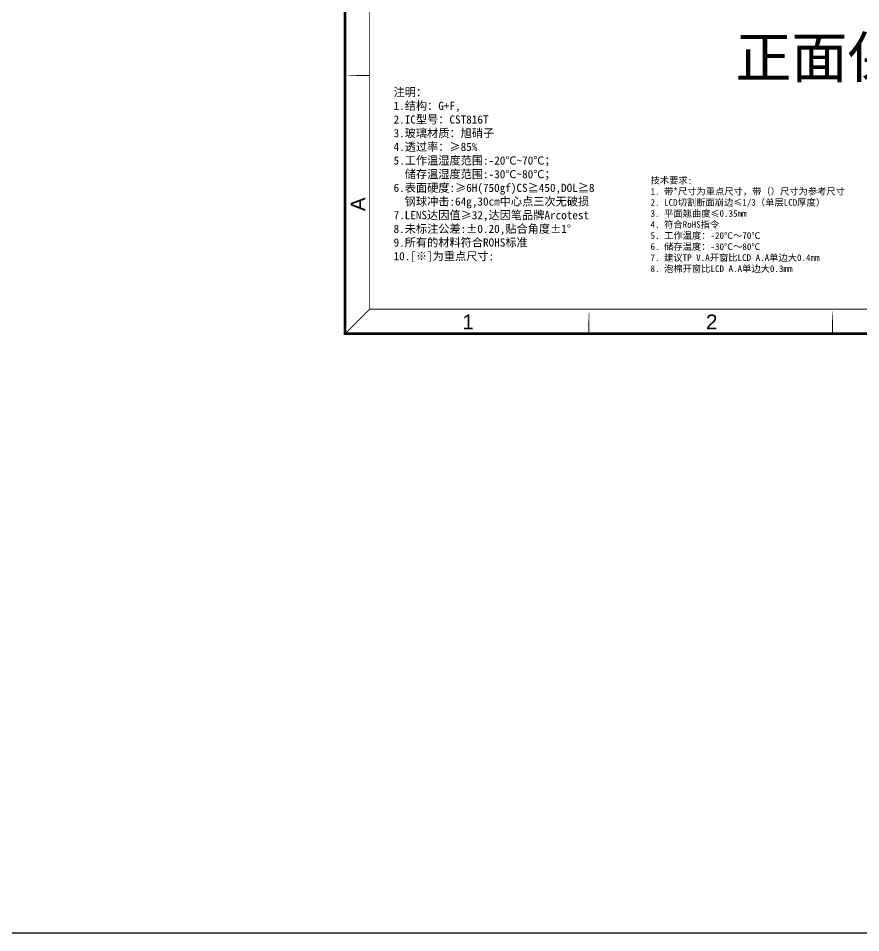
# Model space of a CAD drawing. Header units: millimetres. Extents: x -211 to 1637, y 270 to 770.
# Drawn here: x 1081.5 to 1286.9, y 269.8 to 492.9 of the extents above; entities that cross this region are included whole.
import ezdxf

# ---------------------------------------------------------------- set-up
doc = ezdxf.new("R2010")
doc.units = ezdxf.units.MM
doc.layers.add('DIM', color=4, linetype='Continuous')
doc.layers.add('鑫视界图框', color=3, linetype='Continuous')
doc.styles.add('Arial', font='arial.ttf', dxfattribs={"height": 3})
doc.styles.get("Standard").update_dxf_attribs({"font": 'txt', "bigfont": 'gbcbig.shx'})
doc.styles.add('宋体', font='')
doc.styles.get('宋体').set_extended_font_data('SimSun')

msp = doc.modelspace()

# ---------------------------------------------------------------- linework, layer by layer
at = {"color": 1}
msp.add_lwpolyline([(436.98841, 269.83067), (1636.98841, 269.83067), (1636.98841, 769.83067), (436.98841, 769.83067)], close=True, dxfattribs=at)
at = {"layer": '鑫视界图框', "color": 3}
for points, const_width in [([(1517.56213, 415.97258), (1161.16213, 415.97258), (1161.16213, 667.97258), (1517.56213, 667.97258)], 0.6), ([(1511.56213, 421.97258), (1167.16213, 421.97258), (1167.16213, 661.97258), (1511.56213, 661.97258)], 0.24), ([(1161.16213, 478.97264), (1167.10213, 478.97264), (1167.10213, 478.97264), (1161.16213, 478.97264)], 0.24), ([(1220.59133, 421.96624), (1220.59133, 421.96624), (1220.59133, 416.02624), (1220.59133, 416.02624)], 0.24), ([(1279.99133, 421.96624), (1279.99133, 421.96624), (1279.99133, 416.02624), (1279.99133, 416.02624)], 0.24)]:
    msp.add_lwpolyline(points, close=True, dxfattribs=dict(at, const_width=const_width))
at = {"layer": '鑫视界图框', "color": 3, "const_width": 0.24}
msp.add_lwpolyline([(1167.16213, 421.97258), (1161.16213, 415.97258)], dxfattribs=at)

# ---------------------------------------------------------------- texts
at = {"attachment_point": 1}
for s, insert, char_height, width, style in [('{\\fSimHei|b0|i0|c134|p49;\\C1;正面保护膜单层出货}', (1256.37958, 488.39299), 10, 131.106676, 'Arial'), ('{\\fSimHei|b0|i0|c134|p49;\\C4;注明：\\P1.结构：\\C1;G+F, \\C4;\\P2.IC型号：\\C1;CST816T\\P\\C4;3.玻璃材质：\\C1;旭硝子\\P\\C4;4.透过率：≥85%\\P5.工作温湿度范围:-20℃~70℃；\\P  储存温湿度范围:-30℃~80℃；\\P6.表面硬度:≥\\C1;6H\\C4;(750gf)CS≧\\C1;450\\C4;,DOL≧\\C1;8\\P\\C4;  钢球冲击:\\C1;64g,30cm\\C4;中心点三次无破损\\P7.LENS达因值≥\\C1;32\\C4;,达因笔品牌Arcotest\\P8.未标注公差:±0.20,\\C1;贴合角度±1°\\P\\C4;9.所有的材料符合ROHS标准\\P10.\\A1;\\fSimHei|b0|i0|c134|p2;\\H0.9997x;\\C1;[\\A0;\\fSimSun|b0|i0|c134|p2;※\\A1;\\fSimHei|b0|i0|c134|p2;]\\A0;\\fSimHei|b0|i0|c134|p49;\\C4;为重点尺寸:}', (1172.98728, 475.89455), 2, 59.2708015, '宋体')]:
    msp.add_mtext(s, dxfattribs=dict(at, insert=insert, char_height=char_height, width=width, style=style))
at = {"layer": 'DIM', "lineweight": 0, "insert": (1235.64445, 454.19791), "char_height": 1.6169475, "width": 69.661588, "attachment_point": 1, "style": '宋体'}
msp.add_mtext('{\\C0;技术要求:\\P1. 带*尺寸为重点尺寸，带（）尺寸为参考尺寸\\P2. LCD切割断面崩边≤1/3（单层LCD厚度）\\P3. 平面翘曲度≤0.35mm\\P4. 符合RoHS指令\\P5. 工作温度：-20℃～70℃ \\P6. 储存温度：-30℃～80℃\\P7. 建议TP V.A开窗比LCD A.A单边大0.4mm\\P8. 泡棉开窗比LCD A.A单边大0.3mm}', dxfattribs=at)
at = {"layer": '鑫视界图框', "color": 3, "insert": (1162.49257, 445.87474), "char_height": 3.6, "width": 15.2891598, "attachment_point": 1, "rotation": 90}
msp.add_mtext('{\\fArial|b0|i0|c0|p34;A}', dxfattribs=at)
at = {"layer": '鑫视界图框', "color": 3, "char_height": 3.6, "width": 1.5140675, "attachment_point": 1}
for s, insert in [('{\\fArial|b0|i0|c0|p34;1}', (1189.75905, 420.65549)), ('{\\fArial|b0|i0|c0|p34;2}', (1249.15905, 420.65549))]:
    msp.add_mtext(s, dxfattribs=dict(at, insert=insert))

doc.saveas('drawing.dxf')
